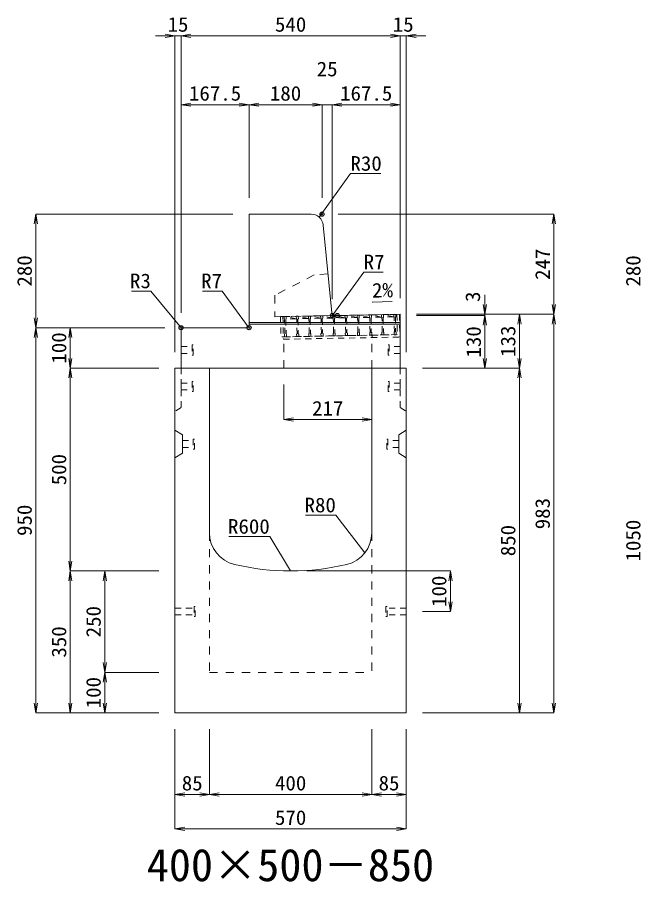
# Model space of a CAD drawing. Units: millimetres at full size; some dimension numbers follow another scale. Extents: x -18734 to 51600, y -18820 to 17820.
# Drawn here: x 30376 to 31913, y 8334 to 10466 of the extents above; entities that cross this region are included whole.
import ezdxf
from ezdxf.enums import TextEntityAlignment as Align

# ---------------------------------------------------------------- set-up
doc = ezdxf.new("R2010")
doc.units = ezdxf.units.MM
doc.header["$LTSCALE"] = 20
doc.header["$PDMODE"] = 32
doc.header["$PDSIZE"] = 10
doc.linetypes.add('USER1', pattern=[2, 1, -1])
doc.linetypes.add('USER2', pattern=[1.35, 0.75, -0.6])
for name, color, linetype, lineweight in [('インサート', 3, 'USER2', 9), ('グレーチング', 7, 'USER2', 5), ('受枠', 3, 'USER2', 9), ('寸法線', 7, 'Continuous', 13), ('引出線', 4, 'Continuous', 13), ('本体', 2, 'Continuous', 13), ('目地', 132, 'Continuous', 5)]:
    doc.layers.add(name, color=color, linetype=linetype, lineweight=lineweight)
doc.layers.add('作業エリア', color=11, linetype='Continuous')
doc.layers.add('文字', color=7, linetype='Continuous')
doc.styles.add('ＭＳ 明朝', font='')
doc.styles.get('ＭＳ 明朝').set_extended_font_data('MS Mincho')

# ---------------------------------------------------------------- blocks, each defined once
blk = doc.blocks.new('open_arrow')
at = {"color": 0, "linetype": 'Continuous', "lineweight": -2}
blk.add_lwpolyline([(7.5, 1.25), (0, 0), (7.5, -1.25)], dxfattribs=at)

msp = doc.modelspace()

# ---------------------------------------------------------------- linework, layer by layer
at = {"layer": 'インサート'}
for p, q in [((30810, 9657.5), (30807, 9657.5)), ((30807, 9657.5), (30807, 9632.5)), ((30810, 9632.5), (30810, 9657.5)), ((31290, 9657.5), (31293, 9657.5)), ((31290, 9632.5), (31290, 9657.5)), ((31293, 9657.5), (31293, 9632.5)), ((30780, 9653.5), (30807, 9653.5)), ((30780, 9653.5), (30780, 9636.5)), ((30780, 9636.5), (30807, 9636.5)), ((31320, 9653.5), (31293, 9653.5)), ((31320, 9636.5), (31293, 9636.5)), ((31320, 9653.5), (31320, 9636.5)), ((30807, 9632.5), (30810, 9632.5)), ((31293, 9632.5), (31290, 9632.5)), ((30780, 9563.5), (30807, 9563.5)), ((30780, 9563.5), (30780, 9546.5)), ((30810, 9567.5), (30807, 9567.5)), ((30807, 9567.5), (30807, 9542.5)), ((30810, 9542.5), (30810, 9567.5)), ((31290, 9567.5), (31293, 9567.5)), ((31290, 9542.5), (31290, 9567.5)), ((31293, 9567.5), (31293, 9542.5)), ((31320, 9563.5), (31293, 9563.5)), ((31320, 9563.5), (31320, 9546.5)), ((30780, 9546.5), (30807, 9546.5)), ((30807, 9542.5), (30810, 9542.5)), ((31293, 9542.5), (31290, 9542.5)), ((31320, 9546.5), (31293, 9546.5)), ((30813.2, 9425.5), (30810.2, 9425.5)), ((30810.2, 9425.5), (30810.2, 9400.5)), ((30813.2, 9400.5), (30813.2, 9425.5)), ((31286.8, 9425.5), (31289.8, 9425.5)), ((31286.8, 9400.5), (31286.8, 9425.5)), ((31289.8, 9425.5), (31289.8, 9400.5)), ((30783.2, 9421.5), (30810.2, 9421.5)), ((30783.2, 9421.5), (30783.2, 9404.5)), ((30783.2, 9404.5), (30810.2, 9404.5)), ((31316.8, 9421.5), (31289.8, 9421.5)), ((31316.8, 9404.5), (31289.8, 9404.5)), ((31316.8, 9421.5), (31316.8, 9404.5)), ((30810.2, 9400.5), (30813.2, 9400.5)), ((31289.8, 9400.5), (31286.8, 9400.5)), ((30765, 9008.5), (30812, 9008.5)), ((30765, 9008.5), (30765, 8991.5)), ((30815, 9012.5), (30812, 9012.5)), ((30812, 9012.5), (30812, 8987.5)), ((30815, 8987.5), (30815, 9012.5)), ((31288, 9012.5), (31285, 9012.5)), ((31285, 9012.5), (31285, 8987.5)), ((31288, 8987.5), (31288, 9012.5)), ((31335, 9008.5), (31288, 9008.5)), ((31335, 8991.5), (31335, 9008.5)), ((30765, 8991.5), (30812, 8991.5)), ((30812, 8987.5), (30815, 8987.5)), ((31285, 8987.5), (31288, 8987.5)), ((31335, 8991.5), (31288, 8991.5))]:
    msp.add_line(p, q, dxfattribs=at)
at = {"layer": 'グレーチング'}
for p, q in [((31033.97, 9727.46), (31308.92, 9732.79)), ((31064.08, 9722.05), (31038.97, 9727.56)), ((31064.08, 9722.05), (31039.08, 9721.56)), ((31094.07, 9722.63), (31068.96, 9728.14)), ((31094.07, 9722.63), (31069.08, 9722.14)), ((31124.07, 9723.21), (31098.96, 9728.72)), ((31124.07, 9723.21), (31099.07, 9722.72)), ((31154.06, 9723.79), (31128.95, 9729.3)), ((31154.06, 9723.79), (31129.07, 9723.3)), ((31184.06, 9724.37), (31158.95, 9729.88)), ((31184.06, 9724.37), (31159.06, 9723.88)), ((31214.05, 9724.95), (31188.94, 9730.46)), ((31214.05, 9724.95), (31189.06, 9724.46)), ((31244.05, 9725.53), (31218.93, 9731.04)), ((31244.05, 9725.53), (31219.05, 9725.05)), ((31274.04, 9726.11), (31248.93, 9731.62)), ((31274.04, 9726.11), (31249.05, 9725.63)), ((31304.04, 9726.69), (31278.92, 9732.2)), ((31304.04, 9726.69), (31279.04, 9726.21)), ((31034.94, 9677.47), (31309.89, 9682.79))]:
    msp.add_line(p, q, dxfattribs=at)
for points in [[(31033.97, 9727.46), (31038.97, 9727.56), (31039.08, 9721.56), (31038.1, 9720.54), (31038.8, 9684.55), (31039.82, 9683.57), (31039.94, 9677.57), (31034.94, 9677.47), (31034.82, 9683.47), (31035.8, 9684.49), (31035.1, 9720.48), (31034.09, 9721.47)], [(31068.8, 9685.13), (31069.81, 9684.15), (31069.93, 9678.15), (31064.93, 9678.05), (31064.82, 9684.05), (31065.8, 9685.07), (31065.1, 9721.07), (31064.08, 9722.05), (31063.96, 9728.04), (31068.96, 9728.14), (31069.08, 9722.14), (31068.1, 9721.12)], [(31098.79, 9685.71), (31099.81, 9684.73), (31099.92, 9678.73), (31094.93, 9678.63), (31094.81, 9684.63), (31095.79, 9685.65), (31095.09, 9721.65), (31094.07, 9722.63), (31093.96, 9728.62), (31098.96, 9728.72), (31099.07, 9722.72), (31098.09, 9721.7)], [(31128.78, 9686.29), (31129.8, 9685.31), (31129.92, 9679.31), (31124.92, 9679.21), (31124.8, 9685.21), (31125.78, 9686.23), (31125.09, 9722.23), (31124.07, 9723.21), (31123.95, 9729.21), (31128.95, 9729.3), (31129.07, 9723.3), (31128.09, 9722.28)], [(31158.78, 9686.87), (31159.8, 9685.89), (31159.91, 9679.89), (31154.91, 9679.8), (31154.8, 9685.79), (31155.78, 9686.81), (31155.08, 9722.81), (31154.06, 9723.79), (31153.95, 9729.79), (31158.95, 9729.88), (31159.06, 9723.88), (31158.08, 9722.86)], [(31185.77, 9687.39), (31185.08, 9723.39), (31184.06, 9724.37), (31183.94, 9730.37), (31188.94, 9730.46), (31189.06, 9724.46), (31188.08, 9723.45), (31188.77, 9687.45), (31189.79, 9686.47), (31189.91, 9680.47), (31184.91, 9680.38), (31184.79, 9686.37)], [(31215.77, 9687.97), (31215.07, 9723.97), (31214.05, 9724.95), (31213.94, 9730.95), (31218.93, 9731.04), (31219.05, 9725.05), (31218.07, 9724.03), (31218.77, 9688.03), (31219.79, 9687.05), (31219.9, 9681.05), (31214.9, 9680.96), (31214.79, 9686.96)], [(31249.05, 9725.63), (31248.06, 9724.61), (31248.76, 9688.61), (31249.78, 9687.63), (31249.9, 9681.63), (31244.9, 9681.54), (31244.78, 9687.54), (31245.76, 9688.56), (31245.07, 9724.55), (31244.05, 9725.53), (31243.93, 9731.53), (31248.93, 9731.62)], [(31279.04, 9726.21), (31278.06, 9725.19), (31278.76, 9689.19), (31279.78, 9688.21), (31279.89, 9682.21), (31274.89, 9682.12), (31274.78, 9688.12), (31275.76, 9689.14), (31275.06, 9725.13), (31274.04, 9726.11), (31273.92, 9732.11), (31278.92, 9732.2)], [(31304.89, 9682.7), (31304.77, 9688.7), (31305.75, 9689.72), (31305.05, 9725.71), (31304.04, 9726.69), (31303.92, 9732.69), (31308.92, 9732.79), (31309.03, 9726.79), (31308.05, 9725.77), (31308.75, 9689.77), (31309.77, 9688.79), (31309.89, 9682.79)]]:
    msp.add_lwpolyline(points, close=True, dxfattribs=at)
at = {"layer": '作業エリア'}
for p in [(31127.5, 9980), (31152.5, 9730), (31165, 9730), (30780, 9700), (30947.5, 9700)]:
    msp.add_point(p, dxfattribs=at)
at = {"layer": '受枠'}
for p, q in [((31024.97, 9727.29), (31317.92, 9732.96)), ((31024.97, 9727.29), (31025.94, 9677.3)), ((31030.97, 9727.41), (31032.05, 9671.42)), ((31311.92, 9732.84), (31312.89, 9682.85)), ((31317.92, 9732.96), (31319, 9676.97)), ((31312.89, 9682.85), (31025.94, 9677.3)), ((31032.05, 9671.42), (31319, 9676.97))]:
    msp.add_line(p, q, dxfattribs=at)
at = {"layer": '受枠', "linetype": 'Continuous'}
msp.add_line((31250.9, 9681.65), (31251.01, 9675.65), dxfattribs=at)
at = {"layer": '寸法線'}
for p, q in [((30828, 10419.95), (30717, 10419.95)), ((30765, 9640), (30765, 10419.95)), ((30780, 10419.95), (31320, 10419.95)), ((30780, 9737), (30780, 10419.95)), ((30780, 9737), (30780, 10419.95)), ((31272, 10419.95), (31383, 10419.95)), ((31320, 9773), (31320, 10419.95)), ((31320, 9773), (31320, 10419.95)), ((31335, 9640), (31335, 10419.95)), ((30780, 10249.95), (30947.5, 10249.95)), ((30780, 9737), (30780, 10249.95)), ((30947.5, 10020), (30947.5, 10249.95)), ((30947.5, 10249.95), (31127.5, 10249.95)), ((30947.5, 10020), (30947.5, 10249.95)), ((31079.5, 10249.95), (31200.5, 10249.95)), ((31127.5, 10020), (31127.5, 10249.95)), ((31127.5, 10020), (31127.5, 10249.95)), ((31152.5, 9770), (31152.5, 10249.95)), ((31152.5, 10249.95), (31320, 10249.95)), ((31152.5, 9770), (31152.5, 10249.95)), ((31320, 9773), (31320, 10249.95)), ((30422.06, 9980), (30422.06, 9700)), ((30907.5, 9980), (30422.06, 9980)), ((31167.5, 9980), (31698.78, 9980)), ((31698.78, 9980), (31698.78, 9733)), ((31528.78, 9781), (31528.78, 9682)), ((31360, 9733), (31528.78, 9733)), ((31360, 9733), (31613.78, 9733)), ((31360, 9733), (31698.78, 9733)), ((31360, 9733), (31698.78, 9733)), ((31360, 9730), (31528.78, 9730)), ((31360, 9730), (31528.78, 9730)), ((31528.78, 9730), (31528.78, 9600)), ((31613.78, 9733), (31613.78, 9600)), ((31698.78, 9733), (31698.78, 8750)), ((30740, 9700), (30422.06, 9700)), ((30422.06, 8750), (30422.06, 9700)), ((30740, 9700), (30422.06, 9700)), ((30507.06, 9600), (30507.06, 9700)), ((30740, 9700), (30507.06, 9700)), ((30507.06, 9600), (30507.06, 9100)), ((30725, 9600), (30507.06, 9600)), ((30725, 9600), (30507.06, 9600)), ((31375, 9600), (31528.78, 9600)), ((31375, 9600), (31613.78, 9600)), ((31375, 9600), (31613.78, 9600)), ((31613.78, 9600), (31613.78, 8750)), ((31033, 9560), (31033, 9473.33)), ((31033, 9473.33), (31250, 9473.33)), ((30725, 9100), (30507.06, 9100)), ((30507.06, 8750), (30507.06, 9100)), ((30725, 9100), (30507.06, 9100)), ((30592.06, 9100), (30592.06, 8850)), ((30725, 9100), (30592.06, 9100)), ((31090, 9100), (31443.78, 9100)), ((31443.78, 9100), (31443.78, 9000)), ((31375, 9000), (31443.78, 9000)), ((30725, 8850), (30592.06, 8850)), ((30592.06, 8850), (30592.06, 8750)), ((30725, 8850), (30592.06, 8850)), ((30725, 8750), (30422.06, 8750)), ((30725, 8750), (30507.06, 8750)), ((30725, 8750), (30592.06, 8750)), ((31375, 8750), (31613.78, 8750)), ((31375, 8750), (31698.78, 8750)), ((30765, 8710), (30765, 8548.84)), ((30765, 8710), (30765, 8463.84)), ((30850, 8710), (30850, 8548.84)), ((30850, 8710), (30850, 8548.84)), ((31250, 8710), (31250, 8548.84)), ((31250, 8710), (31250, 8548.84)), ((31335, 8710), (31335, 8548.84)), ((31335, 8710), (31335, 8463.84)), ((30765, 8548.84), (30850, 8548.84)), ((30850, 8548.84), (31250, 8548.84)), ((31250, 8548.84), (31335, 8548.84)), ((30765, 8463.84), (31335, 8463.84))]:
    msp.add_line(p, q, dxfattribs=at)
at = {"layer": '引出線'}
for points in [[(31120.48, 9972.24), (31197.4, 10079.93), (31272.08, 10079.93)], [(31154.14, 9731.81), (31230, 9837.02), (31277.93, 9837.02)], [(30780.88, 9699.12), (30705.62, 9790.3), (30657.89, 9790.3)], [(30945.45, 9702.05), (30880.97, 9790.3), (30833.04, 9790.3)], [(31251.14, 9763.26), (31299.85, 9764.23), (31251.11, 9763.26)], [(31232.76, 9144.42), (31161.5, 9237.53), (31086.83, 9237.53)], [(31050, 9100), (30998.63, 9184.75), (30897.63, 9184.75)]]:
    msp.add_lwpolyline(points, dxfattribs=at)
at = {"layer": '本体'}
for p, q in [((30947.5, 9980), (30947.5, 9707)), ((31100.35, 9980), (30947.5, 9980)), ((31151.87, 9736.3), (31130.2, 9952.99)), ((31165, 9730), (31158.83, 9730)), ((31165, 9730), (31320, 9733)), ((31320, 9600), (31320, 9733)), ((30940.5, 9700), (30783, 9700)), ((30780, 9697), (30780, 9600)), ((30765, 9600), (30765, 8750)), ((30850, 9600), (30765, 9600)), ((31320, 9600), (30780, 9600)), ((30850, 9600), (30850, 9194.04)), ((31250, 9194.04), (31250, 9600)), ((31335, 9600), (31250, 9600)), ((31335, 8750), (31335, 9600)), ((30765, 8750), (31335, 8750))]:
    msp.add_line(p, q, dxfattribs=at)
at = {"layer": '本体', "linetype": 'USER1'}
for p, q in [((31108, 9830), (31011, 9780)), ((31142.2, 9833), (31108, 9830)), ((31011, 9780), (31011, 9727.02)), ((31011, 9727.02), (31165, 9730)), ((31250, 9600), (31250, 9681.64)), ((31033, 9600), (31033, 9677.44))]:
    msp.add_line(p, q, dxfattribs=at)
at = {"layer": '本体', "linetype": 'USER2', "lineweight": 9}
for p, q in [((30780, 9600), (30780, 9503)), ((31320, 9600), (31320, 9503)), ((30780, 9503), (30765, 9493.5)), ((31320, 9503), (31335, 9493.5))]:
    msp.add_line(p, q, dxfattribs=at)
at = {"layer": '本体', "lineweight": 9}
for p, q in [((30765, 9447), (30783.2, 9435.5)), ((31335, 9447), (31316.8, 9435.5)), ((30783.2, 9435.5), (30783.2, 9390.5)), ((31316.8, 9435.5), (31316.8, 9390.5)), ((30765, 9379), (30783.2, 9390.5)), ((31335, 9379), (31316.8, 9390.5))]:
    msp.add_line(p, q, dxfattribs=at)
at = {"layer": '本体', "linetype": 'USER1', "lineweight": 15}
for p, q in [((30850, 9194.04), (30850, 8850)), ((31250, 9194.04), (31250, 8850)), ((30850, 8850), (31250, 8850))]:
    msp.add_line(p, q, dxfattribs=at)
at = {"layer": '本体'}
for centre, radius, start, end in [((31100.35, 9950), 30, 5.71059, 90), ((31158.83, 9737), 7, 185.71059, 270), ((30783, 9697), 3, 90, 180), ((30940.5, 9707), 7, 270, 0), ((30930, 9194.04), 80, 180, 256.65764), ((31170, 9194.04), 80, 283.34236, 0), ((31050, 9700), 600, 256.65764, 283.34236)]:
    msp.add_arc(centre, radius, start, end, dxfattribs=at)
at = {"layer": '目地'}
for p, q in [((31320, 9713), (30947.5, 9713)), ((31320, 9709), (30947.5, 9709))]:
    msp.add_line(p, q, dxfattribs=at)

# ---------------------------------------------------------------- block references
at = {"layer": '寸法線', "xscale": 3.2, "yscale": 3.2}
for p, rotation in [((30765, 10419.95), 180), ((31320, 10419.95), 180), ((31320, 10419.95), 180), ((30947.5, 10249.95), 180), ((31127.5, 10249.95), 180), ((31127.5, 10249.95), 180), ((31320, 10249.95), 180), ((30422.06, 9980), 270), ((31698.78, 9980), 270), ((31528.78, 9733), 90), ((31698.78, 9733), 90), ((30422.06, 9700), 90), ((31528.78, 9730), 270), ((31528.78, 9730), 270), ((31613.78, 9733), 270), ((31698.78, 9733), 270), ((30422.06, 9700), 270), ((30507.06, 9700), 270), ((30507.06, 9600), 90), ((31528.78, 9600), 90), ((31613.78, 9600), 90), ((30507.06, 9600), 270), ((31613.78, 9600), 270), ((31250, 9473.33), 180), ((30507.06, 9100), 90), ((30507.06, 9100), 270), ((30592.06, 9100), 270), ((31443.78, 9100), 270), ((31443.78, 9000), 90), ((30592.06, 8850), 90), ((30592.06, 8850), 270), ((30422.06, 8750), 90), ((30507.06, 8750), 90), ((30592.06, 8750), 90), ((31613.78, 8750), 90), ((31698.78, 8750), 90), ((30850, 8548.84), 180), ((31250, 8548.84), 180), ((31335, 8548.84), 180), ((31335, 8463.84), 180)]:
    msp.add_blockref('open_arrow', p, dxfattribs=dict(at, rotation=rotation))
for p in [(30780, 10419.95), (30780, 10419.95), (31335, 10419.95), (30780, 10249.95), (30947.5, 10249.95), (31152.5, 10249.95), (31152.5, 10249.95), (31033, 9473.33), (30765, 8548.84), (30850, 8548.84), (31250, 8548.84), (30765, 8463.84)]:
    msp.add_blockref('open_arrow', p, dxfattribs=at)
at = {"layer": '引出線', "xscale": 0.0533, "yscale": 0.0533}
for p, rotation in [((31120.48, 9972.24), 54.5), ((31251.14, 9763.26), 1.1), ((31154.14, 9731.81), 54.2), ((30945.45, 9702.05), 126.2), ((30780.88, 9699.12), 129.5), ((31232.76, 9144.42), 127.4), ((31050, 9100), 121.2)]:
    msp.add_blockref('open_arrow', p, dxfattribs=dict(at, rotation=rotation))

# ---------------------------------------------------------------- texts
at = {"layer": '寸法線', "style": 'ＭＳ 明朝', "width": 1.05}
for s, p in [('15', (30772.5, 10447.95)), ('540', (31050, 10447.95)), ('15', (31327.5, 10447.95)), ('25', (31140, 10337.95)), ('167.5', (30863.75, 10277.95)), ('180', (31037.5, 10277.95)), ('167.5', (31236.25, 10277.95)), ('217', (31141.5, 9501.33)), ('85', (30807.5, 8576.84)), ('400', (31050, 8576.84)), ('85', (31292.5, 8576.84)), ('570', (31050, 8491.84))]:
    msp.add_text(s, height=36.03, dxfattribs=at).set_placement(p, align=Align.MIDDLE_CENTER)
for s, p in [('247', (31670.78, 9856.5)), ('280', (30394.06, 9840)), ('280', (31894.06, 9840)), ('3', (31498.78, 9776.34)), ('130', (31500.78, 9665)), ('133', (31585.78, 9666.5)), ('100', (30479.06, 9650)), ('500', (30479.06, 9350)), ('983', (31670.78, 9241.5)), ('950', (30394.06, 9225)), ('850', (31585.78, 9175)), ('1050', (31894.06, 9175)), ('100', (31415.78, 9050)), ('250', (30564.06, 8975)), ('350', (30479.06, 8925)), ('100', (30564.06, 8800))]:
    msp.add_text(s, height=36.03, rotation=90, dxfattribs=at).set_placement(p, align=Align.MIDDLE_CENTER)
at = {"layer": '引出線', "style": 'ＭＳ 明朝', "width": 1.05}
for s, p in [('R30', (31197.4, 10123.13)), ('R7', (31230, 9880.22))]:
    msp.add_text(s, height=36.03, dxfattribs=at).set_placement(p, align=Align.TOP_LEFT)
for s, p in [('R3', (30705.62, 9833.5)), ('R7', (30880.97, 9833.5)), ('R80', (31161.5, 9280.73)), ('R600', (30998.63, 9227.95))]:
    msp.add_text(s, height=36.03, dxfattribs=at).set_placement(p, align=Align.TOP_RIGHT)
msp.add_text('2%', height=36.03, rotation=1.146, dxfattribs=at).set_placement((31250.17, 9810.15), align=Align.TOP_LEFT)
at = {"layer": '文字', "style": 'ＭＳ 明朝'}
msp.add_text('400×500－850', height=80.06, dxfattribs=at).set_placement((31049.52, 8375.03), align=Align.MIDDLE_CENTER)

doc.saveas('drawing.dxf')
